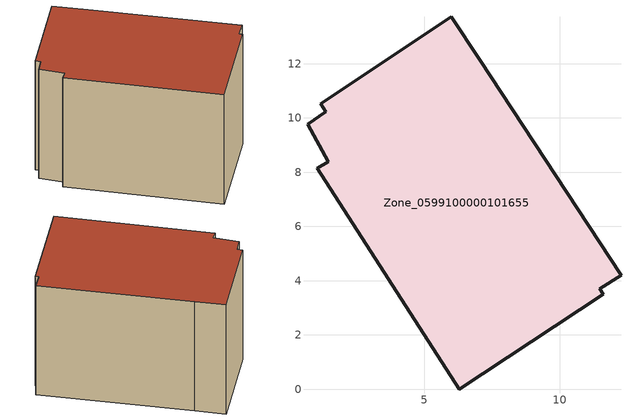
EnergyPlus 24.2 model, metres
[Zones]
Zone_0599100000101655
 floor ground (C_G): 11.59,3.5 6.29,0 1.05,8.14 1.47,8.39 0.7,9.76 1.36,10.23 1.19,10.53 5.99,13.72 7.05,12.14 12.26,4.19 11.47,3.7 z0
 wall outside (C_F): 7.05,12.14 5.99,13.72 1.19,10.53 1.36,10.23 0.7,9.76 1.47,8.39 1.05,8.14 6.29,0 11.59,3.5 11.47,3.7 12.26,4.19 7.05,12.14 z0:7.83
 roof outside (C_R): 11.47,3.7 12.26,4.19 7.05,12.14 5.99,13.72 1.19,10.53 1.36,10.23 0.7,9.76 1.47,8.39 1.05,8.14 6.29,0 11.59,3.5 z7.83
[BUILDING]
Pand.0599100000101655: North Axis=0; Terrain=City; Loads Convergence Tolerance Value=0.04; Temperature Convergence Tolerance Value=0.4; Solar Distribution=FullExterior; Maximum Number of Warmup Days=25; Minimum Number of Warmup Days=1
[Site:Location]
Rotterdam.The.Hague.AP_ZH_NLD Design_Conditions: Latitude=51.96; Longitude=4.45; Time Zone=1; Elevation=-4.5
[SITE:GROUNDTEMPERATURE:BUILDINGSURFACE]
18, 18, 18, 18, 18, 18, 18, 18, 18, 18, 18, 18
[MATERIAL] Thermal Absorptance=0.9; Solar Absorptance=0.7; Visible Absorptance=0.7
Name | Roughness | Thickness | Conductivity | Density | Specific Heat
G.D.1975-1991 | MediumSmooth | 0.15 | 0.288461 | 540 | 1210
F.D.1975-1991 | Rough | 0.3 | 0.230769 | 1920 | 840
R.D.1975-1991 | MediumRough | 0.2 | 0.153846 | 1500 | 1000
[CONSTRUCTION]
C_G: G.D.1975-1991
C_F: F.D.1975-1991
C_R: R.D.1975-1991
[ZONE]
Zone_0599100000101655: Type=1; Multiplier=1; Ceiling Height=Autocalculate; Volume=Autocalculate; Floor Area=autocalculate; Part of Total Floor Area=Yes
[ZONEINFILTRATION:DESIGNFLOWRATE]
Infil_Zone_0599100000101655: Zone or ZoneList or Space or SpaceList=Zone_0599100000101655; Schedule=AlwaysOn; Design Flow Rate Calculation Method=Flow/Area; Flow Rate per Floor Area=0.0042; Constant Term Coefficient=1; Temperature Term Coefficient=0; Velocity Term Coefficient=0; Velocity Squared Term Coefficient=0
[HVACTEMPLATE:ZONE:IDEALLOADSAIRSYSTEM]
Zone_0599100000101655: Maximum Heating Supply Air Temperature=50; Minimum Cooling Supply Air Temperature=13; Maximum Heating Supply Air Humidity Ratio=0.0156; Minimum Cooling Supply Air Humidity Ratio=0.0077; Heating Limit=NoLimit; Cooling Limit=NoLimit; Dehumidification Control Type=ConstantSensibleHeatRatio; Cooling Sensible Heat Ratio=0.7; Dehumidification Setpoint=60; Humidification Control Type=None; Humidification Setpoint=30; Outdoor Air Method=None; Outdoor Air Flow Rate per Person=0.00944; Outdoor Air Flow Rate per Zone Floor Area=0; Outdoor Air Flow Rate per Zone=0; Demand Controlled Ventilation Type=None; Outdoor Air Economizer Type=NoEconomizer; Heat Recovery Type=None; Sensible Heat Recovery Effectiveness=0.7; Latent Heat Recovery Effectiveness=0.65
[ZONECONTROL:THERMOSTAT]
ThermostatControl_Zone_0599100000101655: Zone or ZoneList=Zone_0599100000101655; Control Type Schedule=DualSetpointControlType; Control 1=Thermostat_Zone_0599100000101655; Temperature Difference Between Cutout And Setpoint=0
[THERMOSTATSETPOINT:DUALSETPOINT]
Thermostat_Zone_0599100000101655: Heating Setpoint Temperature Schedule=HeatingSetpoint_Zone_0599100000101655; Cooling Setpoint Temperature Schedule=CoolingSetpoint_Zone_0599100000101655
[SCHEDULE:COMPACT]
HeatingSetpoint_Zone_0599100000101655: Through: 12/31, For: AllDays, Until: 24:00, 21
CoolingSetpoint_Zone_0599100000101655: Through: 12/31, For: AllDays, Until: 24:00, 24
DualSetpointControlType: Through: 12/31, For: AllDays, Until: 24:00, 4
AlwaysOn: Through: 12/31, For: AllDays, Until: 24:00, 1
